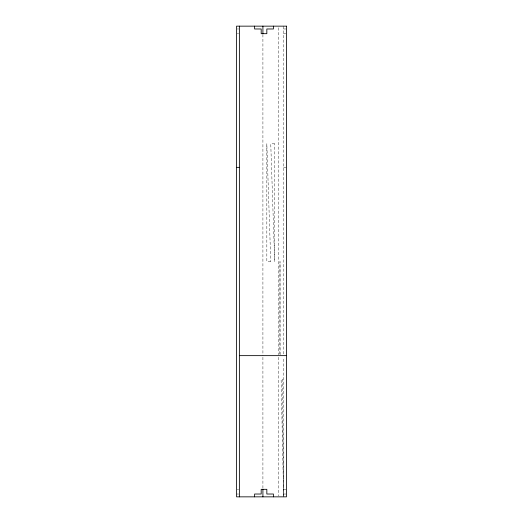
<?xml version="1.0" encoding="UTF-8"?>
<svg xmlns="http://www.w3.org/2000/svg" width="523" height="523" viewBox="0 0 523 523"><rect width="100%" height="100%" fill="white"/><g stroke="black" fill="none" stroke-linecap="round" stroke-linejoin="round"><path stroke-width="0.39" stroke-dasharray="2.62 1.96" d="M237.259 28.974L238.671 28.974M283.623 28.974L286.447 28.974M237.259 33.681L238.671 33.681M283.623 33.681L285.741 33.681M283.623 167.36L286.447 167.36M237.259 489.319L238.671 489.319M283.623 489.319L286.447 489.319M236.553 494.026L238.671 494.026M283.623 494.026L286.447 494.026M283.616 496.039L282.368 379.175L281.113 379.175L283.623 496.85L283.623 357.274M280.106 354.829L279.995 261.5L279.857 354.829M283.623 26.15L283.623 355.64M278.602 27.784L278.602 354.823M278.602 357.274L278.602 496.033M262.912 34.498L262.912 355.64M262.912 357.268L262.912 488.502M274.68 143.825L270.757 143.825L274.68 261.5L274.68 143.825M270.757 261.5L266.835 261.5L266.835 143.825L270.757 261.5"/><path stroke-width="0.78" d="M236.553 167.36L239.377 167.36M239.377 355.64L286.447 355.64M273.424 26.15L273.424 28.974L266.835 28.974L266.835 33.681L261.186 33.681L261.186 28.974L254.596 28.974L254.596 26.15M273.424 496.85L273.424 494.026L266.835 494.026L266.835 489.319L261.186 489.319L261.186 494.026L254.596 494.026L254.596 496.85M262.912 26.15L262.912 33.681M262.912 489.319L262.912 496.85M239.377 26.15L239.377 496.85M286.447 26.15L236.553 26.15L236.553 496.85L286.447 496.85L286.447 26.15"/></g></svg>
